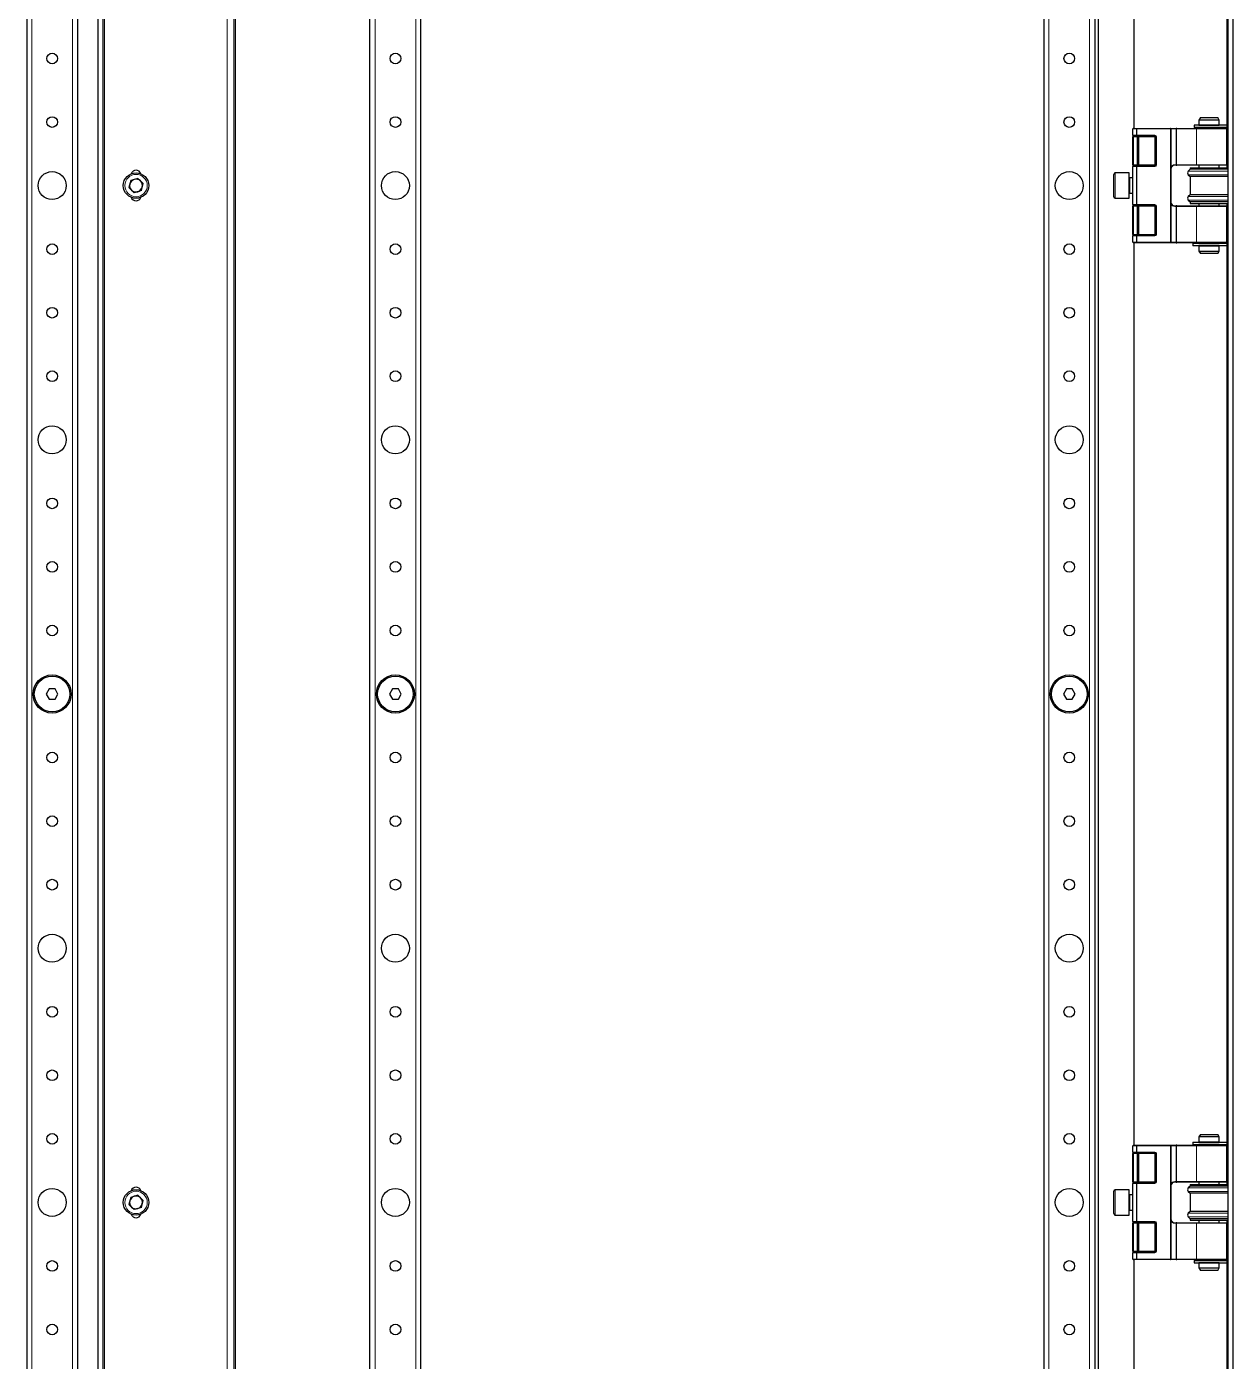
# Model space of a CAD drawing. Header units: millimetres. Extents: x -683 to 2605, y -1229 to 1219.
# Drawn here: x -135 to 340, y -386 to 139 of the extents above; entities that cross this region are included whole.
import ezdxf

# ---------------------------------------------------------------- set-up
doc = ezdxf.new("R2010")
doc.units = ezdxf.units.MM

msp = doc.modelspace()

# ---------------------------------------------------------------- linework, layer by layer
at = {"color": 7, "linetype": 'Continuous', "lineweight": 25}
for p, q in [((337.84, -800.62), (337.84, 554.38)), ((339.84, -800.62), (339.84, 554.38)), ((286.84, -769.12), (286.84, 522.88)), ((-106.66, 518.38), (-106.66, -764.62)), ((-104.66, 518.38), (-104.66, -764.62)), ((-53.16, 508.67), (-53.16, -754.9)), ((-134.66, 494.38), (-134.66, -740.62)), ((-114.66, 494.38), (-114.66, -740.62)), ((0.34, -740.62), (0.34, 494.38)), ((20.34, -740.62), (20.34, 494.38)), ((265.34, 494.38), (265.34, -740.62)), ((285.34, 494.38), (285.34, -740.62)), ((300.84, 99.38), (300.84, 404.38)), ((324.4, 100.58), (324.4, 99.68)), ((324.42, 100.58), (324.4, 100.58)), ((324.42, 100.58), (324.42, 99.68)), ((324.5, 100.58), (324.42, 100.58)), ((337.49, 100.58), (324.5, 100.58)), ((326.92, 103.63), (326.34, 102.63)), ((326.34, 102.63), (326.34, 100.63)), ((334.34, 102.63), (326.34, 102.63)), ((326.34, 100.63), (334.34, 100.63)), ((326.84, 100.63), (326.84, 100.58)), ((326.92, 103.63), (333.76, 103.63)), ((334.34, 102.63), (333.76, 103.63)), ((333.84, 100.58), (333.84, 100.63)), ((334.34, 100.63), (334.34, 102.63)), ((337.49, 99.68), (337.49, 100.58)), ((300.34, 96.68), (300.34, 99.18)), ((300.34, 96.68), (300.34, 96.08)), ((300.34, 84.98), (300.34, 96.08)), ((300.54, 99.38), (301.92, 99.38)), ((301.97, 96.38), (300.64, 96.38)), ((301.84, 99.18), (301.84, 96.68)), ((301.92, 99.38), (315.14, 99.38)), ((309.04, 96.38), (301.97, 96.38)), ((302.34, 84.98), (302.34, 96.08)), ((309.34, 84.98), (309.34, 96.08)), ((315.14, 99.38), (317.36, 99.38)), ((315.34, 99.18), (315.34, 54.58)), ((317.64, 99.38), (317.36, 99.38)), ((317.64, 99.38), (325.53, 99.38)), ((324.42, 99.68), (324.4, 99.68)), ((324.5, 99.68), (324.42, 99.68)), ((337.49, 99.68), (324.5, 99.68)), ((325.53, 99.38), (337.14, 99.38)), ((326.34, 99.63), (326.34, 99.38)), ((326.34, 99.63), (334.34, 99.63)), ((326.84, 99.68), (326.84, 99.63)), ((333.84, 99.63), (333.84, 99.68)), ((334.34, 99.38), (334.34, 99.63)), ((337.34, 85.08), (337.34, 99.18)), ((300.34, 84.98), (300.34, 84.38)), ((300.34, 69.38), (300.34, 84.38)), ((300.64, 84.68), (301.97, 84.68)), ((301.84, 84.38), (301.84, 69.38)), ((301.97, 84.68), (309.04, 84.68)), ((317.36, 84.88), (316.84, 84.88)), ((317.36, 84.88), (317.64, 84.88)), ((325.53, 84.88), (317.64, 84.88)), ((337.14, 84.88), (325.53, 84.88)), ((326.34, 84.88), (326.34, 83.88)), ((334.34, 83.88), (334.34, 84.88)), ((-93.76, 78.88), (-94.44, 76.07)), ((-90.97, 79.7), (-93.76, 78.88)), ((-90.97, 79.7), (-88.88, 77.7)), ((292.84, 76.88), (292.84, 81.28)), ((298.84, 81.88), (293.44, 81.88)), ((298.84, 76.88), (298.84, 81.88)), ((300.34, 79.88), (299.09, 79.88)), ((322.84, 83.28), (322.14, 82.6)), ((322.14, 81.17), (322.84, 80.48)), ((322.84, 83.88), (322.84, 83.28)), ((322.84, 83.88), (337.84, 83.88)), ((337.84, 83.28), (322.84, 83.28)), ((322.84, 80.48), (322.84, 73.28)), ((337.84, 80.48), (322.84, 80.48)), ((-92.34, 74.07), (-94.44, 76.07)), ((-89.56, 74.88), (-92.34, 74.07)), ((-89.56, 74.88), (-88.88, 77.7)), ((292.84, 72.48), (292.84, 76.88)), ((298.84, 71.88), (298.84, 76.88)), ((299.09, 73.88), (300.34, 73.88)), ((293.44, 71.88), (298.84, 71.88)), ((300.34, 69.38), (300.34, 68.78)), ((300.34, 57.68), (300.34, 68.78)), ((301.97, 69.08), (300.64, 69.08)), ((309.04, 69.08), (301.97, 69.08)), ((302.34, 57.68), (302.34, 68.78)), ((309.34, 57.68), (309.34, 68.78)), ((316.84, 68.88), (317.36, 68.88)), ((317.64, 68.88), (317.36, 68.88)), ((317.64, 68.88), (325.53, 68.88)), ((322.84, 73.28), (322.14, 72.6)), ((322.14, 71.17), (322.84, 70.48)), ((337.84, 73.28), (322.84, 73.28)), ((322.84, 70.48), (322.84, 69.88)), ((337.84, 70.48), (322.84, 70.48)), ((322.84, 69.88), (337.84, 69.88)), ((325.53, 68.88), (337.14, 68.88)), ((326.34, 69.88), (326.34, 68.88)), ((334.34, 68.88), (334.34, 69.88)), ((337.34, 54.58), (337.34, 68.68)), ((300.34, 57.68), (300.34, 57.08)), ((300.34, 54.58), (300.34, 57.08)), ((301.92, 54.38), (300.54, 54.38)), ((300.64, 57.38), (301.97, 57.38)), ((300.84, -300.62), (300.84, 54.38)), ((301.84, 57.08), (301.84, 54.58)), ((315.14, 54.38), (301.92, 54.38)), ((301.97, 57.38), (309.04, 57.38)), ((317.36, 54.38), (315.14, 54.38)), ((317.36, 54.38), (317.64, 54.38)), ((325.53, 54.38), (317.64, 54.38)), ((323.97, 54.08), (323.97, 53.18)), ((324.02, 54.08), (323.97, 54.08)), ((324.02, 53.18), (323.97, 53.18)), ((337.49, 54.08), (324.02, 54.08)), ((337.49, 53.18), (324.02, 53.18)), ((337.14, 54.38), (325.53, 54.38)), ((326.34, 54.38), (326.34, 54.13)), ((326.34, 54.13), (334.34, 54.13)), ((326.34, 53.13), (326.34, 51.13)), ((326.34, 53.13), (334.34, 53.13)), ((326.84, 54.13), (326.84, 54.08)), ((326.84, 53.18), (326.84, 53.13)), ((333.84, 54.08), (333.84, 54.13)), ((333.84, 53.13), (333.84, 53.18)), ((334.34, 54.13), (334.34, 54.38)), ((334.34, 51.13), (334.34, 53.13)), ((337.49, 53.18), (337.49, 54.08)), ((326.34, 51.13), (326.92, 50.13)), ((326.34, 51.13), (330.87, 51.13)), ((330.8, 50.13), (326.92, 50.13)), ((333.76, 50.13), (330.8, 50.13)), ((330.87, 51.13), (334.34, 51.13)), ((333.76, 50.13), (334.34, 51.13)), ((-125.81, -121.12), (-126.97, -123.12)), ((-126.97, -123.12), (-125.81, -125.12)), ((-123.5, -121.12), (-125.81, -121.12)), ((-125.81, -125.12), (-123.5, -125.12)), ((-122.35, -123.12), (-123.5, -121.12)), ((-123.5, -125.12), (-122.35, -123.12)), ((9.19, -121.12), (8.03, -123.12)), ((8.03, -123.12), (9.19, -125.12)), ((11.5, -121.12), (9.19, -121.12)), ((9.19, -125.12), (11.5, -125.12)), ((12.65, -123.12), (11.5, -121.12)), ((11.5, -125.12), (12.65, -123.12)), ((274.19, -121.12), (273.03, -123.12)), ((273.03, -123.12), (274.19, -125.12)), ((276.5, -121.12), (274.19, -121.12)), ((274.19, -125.12), (276.5, -125.12)), ((277.65, -123.12), (276.5, -121.12)), ((276.5, -125.12), (277.65, -123.12)), ((326.92, -296.37), (326.34, -297.37)), ((326.34, -297.37), (326.34, -299.37)), ((334.34, -297.37), (326.34, -297.37)), ((326.92, -296.37), (333.76, -296.37)), ((334.34, -297.37), (333.76, -296.37)), ((334.34, -299.37), (334.34, -297.37)), ((300.34, -303.32), (300.34, -300.82)), ((300.34, -303.32), (300.34, -303.92)), ((300.34, -315.02), (300.34, -303.92)), ((300.54, -300.62), (301.92, -300.62)), ((301.97, -303.62), (300.64, -303.62)), ((301.84, -300.82), (301.84, -303.32)), ((301.92, -300.62), (315.14, -300.62)), ((309.04, -303.62), (301.97, -303.62)), ((302.34, -315.02), (302.34, -303.92)), ((309.34, -315.02), (309.34, -303.92)), ((315.14, -300.62), (317.36, -300.62)), ((315.34, -300.82), (315.34, -345.42)), ((317.64, -300.62), (317.36, -300.62)), ((317.64, -300.62), (325.53, -300.62)), ((323.97, -299.42), (323.97, -300.32)), ((323.97, -299.42), (324.02, -299.42)), ((323.97, -300.32), (324.02, -300.32)), ((324.02, -299.42), (337.49, -299.42)), ((324.02, -300.32), (337.49, -300.32)), ((325.53, -300.62), (337.14, -300.62)), ((330.87, -299.37), (326.34, -299.37)), ((326.34, -300.37), (326.34, -300.62)), ((330.87, -300.37), (326.34, -300.37)), ((326.84, -299.37), (326.84, -299.42)), ((326.84, -300.32), (326.84, -300.37)), ((334.34, -299.37), (330.87, -299.37)), ((334.34, -300.37), (330.87, -300.37)), ((333.84, -299.42), (333.84, -299.37)), ((333.84, -300.37), (333.84, -300.32)), ((334.34, -300.62), (334.34, -300.37)), ((337.34, -314.92), (337.34, -300.82)), ((337.49, -300.32), (337.49, -299.42)), ((292.84, -327.52), (292.84, -318.72)), ((298.84, -318.12), (293.44, -318.12)), ((298.84, -328.12), (298.84, -318.12)), ((300.34, -320.12), (299.09, -320.12)), ((300.34, -315.02), (300.34, -315.62)), ((300.34, -330.62), (300.34, -315.62)), ((300.64, -315.32), (301.97, -315.32)), ((301.84, -315.62), (301.84, -330.62)), ((301.97, -315.32), (309.04, -315.32)), ((317.36, -315.12), (316.84, -315.12)), ((317.36, -315.12), (317.64, -315.12)), ((325.53, -315.12), (317.64, -315.12)), ((322.84, -316.72), (322.14, -317.4)), ((322.14, -318.83), (322.84, -319.52)), ((322.84, -316.12), (322.84, -316.72)), ((322.84, -316.12), (337.84, -316.12)), ((337.84, -316.72), (322.84, -316.72)), ((322.84, -319.52), (322.84, -326.72)), ((337.84, -319.52), (322.84, -319.52)), ((337.14, -315.12), (325.53, -315.12)), ((326.34, -315.12), (326.34, -316.12)), ((334.34, -316.12), (334.34, -315.12)), ((-93.76, -321.12), (-94.44, -323.93)), ((-92.34, -325.93), (-94.44, -323.93)), ((-90.97, -320.3), (-93.76, -321.12)), ((-89.56, -325.12), (-92.34, -325.93)), ((-90.97, -320.3), (-88.88, -322.3)), ((-89.56, -325.12), (-88.88, -322.3)), ((293.44, -328.12), (298.84, -328.12)), ((299.09, -326.12), (300.34, -326.12)), ((300.34, -330.62), (300.34, -331.22)), ((322.84, -326.72), (322.14, -327.4)), ((322.14, -328.83), (322.84, -329.52)), ((337.84, -326.72), (322.84, -326.72)), ((322.84, -329.52), (322.84, -330.12)), ((337.84, -329.52), (322.84, -329.52)), ((322.84, -330.12), (337.84, -330.12)), ((326.34, -330.12), (326.34, -331.12)), ((334.34, -331.12), (334.34, -330.12)), ((300.34, -342.32), (300.34, -331.22)), ((301.97, -330.92), (300.64, -330.92)), ((309.04, -330.92), (301.97, -330.92)), ((302.34, -342.32), (302.34, -331.22)), ((309.34, -342.32), (309.34, -331.22)), ((316.84, -331.12), (317.36, -331.12)), ((317.64, -331.12), (317.36, -331.12)), ((317.64, -331.12), (325.53, -331.12)), ((325.53, -331.12), (337.14, -331.12)), ((337.34, -345.42), (337.34, -331.32)), ((300.34, -342.32), (300.34, -342.92)), ((300.34, -345.42), (300.34, -342.92)), ((301.92, -345.62), (300.54, -345.62)), ((300.64, -342.62), (301.97, -342.62)), ((300.84, -650.62), (300.84, -345.62)), ((301.84, -342.92), (301.84, -345.42)), ((315.14, -345.62), (301.92, -345.62)), ((301.97, -342.62), (309.04, -342.62)), ((317.36, -345.62), (315.14, -345.62)), ((317.36, -345.62), (317.64, -345.62)), ((325.53, -345.62), (317.64, -345.62)), ((324.4, -345.92), (324.4, -346.82)), ((324.4, -345.92), (324.42, -345.92)), ((324.42, -345.92), (324.42, -346.82)), ((324.42, -345.92), (324.5, -345.92)), ((324.5, -345.92), (337.49, -345.92)), ((337.14, -345.62), (325.53, -345.62)), ((326.34, -345.62), (326.34, -345.87)), ((330.87, -345.87), (326.34, -345.87)), ((326.84, -345.87), (326.84, -345.92)), ((334.34, -345.87), (330.87, -345.87)), ((333.84, -345.92), (333.84, -345.87)), ((334.34, -345.87), (334.34, -345.62)), ((337.49, -346.82), (337.49, -345.92)), ((324.4, -346.82), (324.42, -346.82)), ((324.42, -346.82), (324.5, -346.82)), ((324.5, -346.82), (337.49, -346.82)), ((326.34, -346.87), (326.34, -348.87)), ((330.87, -346.87), (326.34, -346.87)), ((326.34, -348.87), (326.92, -349.87)), ((326.34, -348.87), (330.87, -348.87)), ((326.84, -346.82), (326.84, -346.87)), ((330.8, -349.87), (326.92, -349.87)), ((333.76, -349.87), (330.8, -349.87)), ((334.34, -346.87), (330.87, -346.87)), ((330.87, -348.87), (334.34, -348.87)), ((333.76, -349.87), (334.34, -348.87)), ((333.84, -346.87), (333.84, -346.82)), ((334.34, -348.87), (334.34, -346.87))]:
    msp.add_line(p, q, dxfattribs=at)
at = {"color": 8, "linetype": 'Continuous', "lineweight": 18}
for p, q in [((-104.06, -764.62), (-104.06, 518.38)), ((-52.56, -755.94), (-52.56, 509.71)), ((-55.76, 504.16), (-55.76, -750.4)), ((-132.66, 494.38), (-132.66, -740.62)), ((-116.66, 494.38), (-116.66, -740.62)), ((2.34, -740.62), (2.34, 494.38)), ((18.34, -740.62), (18.34, 494.38)), ((267.34, 494.38), (267.34, -740.62)), ((283.34, 494.38), (283.34, -740.62)), ((337.24, 403.18), (337.24, 100.58)), ((324.5, 99.68), (324.5, 100.58)), ((301.84, 99.18), (300.34, 99.18)), ((300.34, 96.68), (301.84, 96.68)), ((300.64, 96.08), (300.34, 96.08)), ((300.64, 96.38), (300.64, 96.08)), ((302.04, 96.08), (300.64, 96.08)), ((300.64, 96.08), (300.64, 84.98)), ((315.14, 99.18), (301.84, 99.18)), ((301.84, 96.68), (309.04, 96.68)), ((302.04, 96.38), (302.04, 96.08)), ((302.04, 84.98), (302.04, 96.08)), ((302.34, 96.08), (302.04, 96.08)), ((302.64, 96.08), (302.34, 96.08)), ((302.64, 96.08), (302.64, 96.38)), ((309.04, 96.08), (302.64, 96.08)), ((302.64, 96.08), (302.64, 84.98)), ((309.04, 96.68), (309.04, 96.38)), ((309.04, 96.08), (309.04, 96.38)), ((309.04, 84.98), (309.04, 96.08)), ((309.34, 96.08), (309.04, 96.08)), ((309.64, 96.08), (309.34, 96.08)), ((309.64, 96.08), (309.64, 84.98)), ((315.14, 99.18), (315.14, 99.38)), ((315.14, 54.58), (315.14, 99.18)), ((315.14, 99.18), (315.34, 99.18)), ((317.36, 99.18), (315.34, 99.18)), ((317.36, 99.38), (317.36, 99.18)), ((317.36, 85.08), (317.36, 99.18)), ((317.5, 99.18), (317.36, 99.18)), ((325.39, 99.18), (317.5, 99.18)), ((317.5, 99.18), (317.5, 85.08)), ((337.34, 99.18), (325.39, 99.18)), ((325.39, 85.08), (325.39, 99.18)), ((337.24, 99.68), (337.24, 99.36)), ((300.64, 84.98), (300.34, 84.98)), ((301.84, 84.38), (300.34, 84.38)), ((300.64, 84.98), (302.04, 84.98)), ((300.64, 84.98), (300.64, 84.68)), ((309.04, 84.38), (301.84, 84.38)), ((302.04, 84.98), (302.04, 84.68)), ((302.34, 84.98), (302.04, 84.98)), ((302.64, 84.98), (302.34, 84.98)), ((302.64, 84.68), (302.64, 84.98)), ((302.64, 84.98), (309.04, 84.98)), ((309.04, 84.68), (309.04, 84.98)), ((309.34, 84.98), (309.04, 84.98)), ((309.04, 84.68), (309.04, 84.38)), ((309.64, 84.98), (309.34, 84.98)), ((316.84, 85.08), (317.36, 85.08)), ((316.84, 85.08), (316.84, 84.88)), ((317.5, 85.08), (317.36, 85.08)), ((317.36, 85.08), (317.36, 84.88)), ((317.5, 85.08), (325.39, 85.08)), ((325.39, 85.08), (337.34, 85.08)), ((337.24, 84.91), (337.24, 83.88)), ((293.44, 81.88), (293.44, 76.88)), ((299.09, 79.88), (299.09, 73.88)), ((337.84, 82.6), (322.14, 82.6)), ((337.84, 81.17), (322.14, 81.17)), ((293.44, 76.88), (293.44, 71.88)), ((300.34, 69.38), (301.84, 69.38)), ((300.64, 68.78), (300.34, 68.78)), ((300.64, 68.78), (300.64, 69.08)), ((302.04, 68.78), (300.64, 68.78)), ((300.64, 68.78), (300.64, 57.68)), ((301.84, 69.38), (309.04, 69.38)), ((302.04, 68.78), (302.04, 69.08)), ((302.04, 68.78), (302.34, 68.78)), ((302.04, 57.68), (302.04, 68.78)), ((302.34, 68.78), (302.64, 68.78)), ((302.64, 68.78), (302.64, 69.08)), ((309.04, 68.78), (302.64, 68.78)), ((302.64, 68.78), (302.64, 57.68)), ((309.04, 69.08), (309.04, 69.38)), ((309.04, 68.78), (309.04, 69.08)), ((309.04, 68.78), (309.34, 68.78)), ((309.04, 57.68), (309.04, 68.78)), ((309.34, 68.78), (309.64, 68.78)), ((309.64, 68.78), (309.64, 57.68)), ((316.84, 68.88), (316.84, 68.68)), ((317.36, 68.68), (316.84, 68.68)), ((317.36, 68.88), (317.36, 68.68)), ((317.36, 68.68), (317.5, 68.68)), ((317.36, 54.58), (317.36, 68.68)), ((317.5, 68.68), (317.5, 54.58)), ((325.39, 68.68), (317.5, 68.68)), ((337.84, 72.6), (322.14, 72.6)), ((337.84, 71.17), (322.14, 71.17)), ((325.39, 54.58), (325.39, 68.68)), ((337.34, 68.68), (325.39, 68.68)), ((337.24, 69.88), (337.24, 68.86)), ((300.34, 57.68), (300.64, 57.68)), ((301.84, 57.08), (300.34, 57.08)), ((300.34, 54.58), (301.84, 54.58)), ((300.64, 57.38), (300.64, 57.68)), ((300.64, 57.68), (302.04, 57.68)), ((309.04, 57.08), (301.84, 57.08)), ((301.84, 54.58), (315.14, 54.58)), ((302.04, 57.38), (302.04, 57.68)), ((302.34, 57.68), (302.04, 57.68)), ((302.64, 57.68), (302.34, 57.68)), ((302.64, 57.38), (302.64, 57.68)), ((302.64, 57.68), (309.04, 57.68)), ((309.04, 57.38), (309.04, 57.68)), ((309.34, 57.68), (309.04, 57.68)), ((309.04, 57.08), (309.04, 57.38)), ((309.64, 57.68), (309.34, 57.68)), ((315.14, 54.38), (315.14, 54.58)), ((315.34, 54.58), (315.14, 54.58)), ((315.34, 54.58), (317.36, 54.58)), ((317.36, 54.58), (317.5, 54.58)), ((317.36, 54.58), (317.36, 54.38)), ((317.5, 54.58), (325.39, 54.58)), ((324.02, 53.18), (324.02, 54.08)), ((325.39, 54.58), (337.34, 54.58)), ((337.24, 54.41), (337.24, 54.08)), ((337.24, 53.18), (337.24, -299.42)), ((301.84, -300.82), (300.34, -300.82)), ((300.34, -303.32), (301.84, -303.32)), ((300.64, -303.92), (300.34, -303.92)), ((300.64, -303.62), (300.64, -303.92)), ((302.04, -303.92), (300.64, -303.92)), ((300.64, -303.92), (300.64, -315.02)), ((315.14, -300.82), (301.84, -300.82)), ((301.84, -303.32), (309.04, -303.32)), ((302.04, -303.62), (302.04, -303.92)), ((302.04, -315.02), (302.04, -303.92)), ((302.34, -303.92), (302.04, -303.92)), ((302.64, -303.92), (302.34, -303.92)), ((302.64, -303.92), (302.64, -303.62)), ((309.04, -303.92), (302.64, -303.92)), ((302.64, -303.92), (302.64, -315.02)), ((309.04, -303.32), (309.04, -303.62)), ((309.04, -303.92), (309.04, -303.62)), ((309.34, -303.92), (309.04, -303.92)), ((309.04, -315.02), (309.04, -303.92)), ((309.64, -303.92), (309.34, -303.92)), ((309.64, -303.92), (309.64, -315.02)), ((315.14, -300.82), (315.14, -300.62)), ((315.14, -345.42), (315.14, -300.82)), ((315.14, -300.82), (315.34, -300.82)), ((317.36, -300.82), (315.34, -300.82)), ((317.36, -300.62), (317.36, -300.82)), ((317.36, -314.92), (317.36, -300.82)), ((317.5, -300.82), (317.36, -300.82)), ((325.39, -300.82), (317.5, -300.82)), ((317.5, -300.82), (317.5, -314.92)), ((324.02, -299.42), (324.02, -300.32)), ((337.34, -300.82), (325.39, -300.82)), ((325.39, -314.92), (325.39, -300.82)), ((337.24, -300.32), (337.24, -300.64)), ((316.84, -314.92), (317.36, -314.92)), ((316.84, -314.92), (316.84, -315.12)), ((317.5, -314.92), (317.36, -314.92)), ((317.36, -314.92), (317.36, -315.12)), ((317.5, -314.92), (325.39, -314.92)), ((325.39, -314.92), (337.34, -314.92)), ((293.44, -318.12), (293.44, -328.12)), ((299.09, -320.12), (299.09, -323.12)), ((300.64, -315.02), (300.34, -315.02)), ((301.84, -315.62), (300.34, -315.62)), ((300.64, -315.02), (300.64, -315.32)), ((300.64, -315.02), (302.04, -315.02)), ((309.04, -315.62), (301.84, -315.62)), ((302.04, -315.02), (302.04, -315.32)), ((302.34, -315.02), (302.04, -315.02)), ((302.64, -315.02), (302.34, -315.02)), ((302.64, -315.32), (302.64, -315.02)), ((302.64, -315.02), (309.04, -315.02)), ((309.04, -315.32), (309.04, -315.02)), ((309.34, -315.02), (309.04, -315.02)), ((309.04, -315.32), (309.04, -315.62)), ((309.64, -315.02), (309.34, -315.02)), ((337.84, -317.4), (322.14, -317.4)), ((337.84, -318.83), (322.14, -318.83)), ((337.24, -315.09), (337.24, -316.12)), ((299.09, -323.12), (299.09, -326.12)), ((300.34, -330.62), (301.84, -330.62)), ((301.84, -330.62), (309.04, -330.62)), ((309.04, -330.92), (309.04, -330.62)), ((337.84, -327.4), (322.14, -327.4)), ((337.84, -328.83), (322.14, -328.83)), ((337.24, -330.12), (337.24, -331.14)), ((300.64, -331.22), (300.34, -331.22)), ((300.64, -331.22), (300.64, -330.92)), ((302.04, -331.22), (300.64, -331.22)), ((300.64, -331.22), (300.64, -342.32)), ((302.04, -331.22), (302.04, -330.92)), ((302.04, -342.32), (302.04, -331.22)), ((302.04, -331.22), (302.34, -331.22)), ((302.34, -331.22), (302.64, -331.22)), ((302.64, -331.22), (302.64, -330.92)), ((309.04, -331.22), (302.64, -331.22)), ((302.64, -331.22), (302.64, -342.32)), ((309.04, -331.22), (309.04, -330.92)), ((309.04, -342.32), (309.04, -331.22)), ((309.04, -331.22), (309.34, -331.22)), ((309.34, -331.22), (309.64, -331.22)), ((309.64, -331.22), (309.64, -342.32)), ((316.84, -331.12), (316.84, -331.32)), ((317.36, -331.32), (316.84, -331.32)), ((317.36, -331.12), (317.36, -331.32)), ((317.36, -345.42), (317.36, -331.32)), ((317.36, -331.32), (317.5, -331.32)), ((317.5, -331.32), (317.5, -345.42)), ((325.39, -331.32), (317.5, -331.32)), ((325.39, -345.42), (325.39, -331.32)), ((337.34, -331.32), (325.39, -331.32)), ((300.34, -342.32), (300.64, -342.32)), ((301.84, -342.92), (300.34, -342.92)), ((300.34, -345.42), (301.84, -345.42)), ((300.64, -342.62), (300.64, -342.32)), ((300.64, -342.32), (302.04, -342.32)), ((309.04, -342.92), (301.84, -342.92)), ((301.84, -345.42), (315.14, -345.42)), ((302.04, -342.62), (302.04, -342.32)), ((302.34, -342.32), (302.04, -342.32)), ((302.64, -342.32), (302.34, -342.32)), ((302.64, -342.62), (302.64, -342.32)), ((302.64, -342.32), (309.04, -342.32)), ((309.04, -342.62), (309.04, -342.32)), ((309.34, -342.32), (309.04, -342.32)), ((309.04, -342.92), (309.04, -342.62)), ((309.64, -342.32), (309.34, -342.32)), ((315.14, -345.62), (315.14, -345.42)), ((315.34, -345.42), (315.14, -345.42)), ((315.34, -345.42), (317.36, -345.42)), ((317.36, -345.42), (317.5, -345.42)), ((317.36, -345.42), (317.36, -345.62)), ((317.5, -345.42), (325.39, -345.42)), ((324.5, -345.92), (324.5, -346.82)), ((325.39, -345.42), (337.34, -345.42)), ((337.24, -345.59), (337.24, -345.92)), ((337.24, -346.82), (337.24, -649.42))]:
    msp.add_line(p, q, dxfattribs=at)
at = {"color": 7, "linetype": 'Continuous', "lineweight": 25}
for centre, radius in [((-124.66, 126.88), 2.1), ((10.34, 126.88), 2.1), ((275.34, 126.88), 2.1), ((-124.66, 101.88), 2.1), ((10.34, 101.88), 2.1), ((275.34, 101.88), 2.1), ((-124.66, 76.88), 5.5), ((-91.66, 76.88), 5), ((10.34, 76.88), 5.5), ((275.34, 76.88), 5.5), ((-124.66, 51.88), 2.1), ((10.34, 51.88), 2.1), ((275.34, 51.88), 2.1), ((-124.66, 26.88), 2.1), ((10.34, 26.88), 2.1), ((275.34, 26.88), 2.1), ((-124.66, 1.88), 2.1), ((10.34, 1.88), 2.1), ((275.34, 1.88), 2.1), ((-124.66, -23.12), 5.5), ((10.34, -23.12), 5.5), ((275.34, -23.12), 5.5), ((-124.66, -48.12), 2.1), ((10.34, -48.12), 2.1), ((275.34, -48.12), 2.1), ((-124.66, -73.12), 2.1), ((10.34, -73.12), 2.1), ((275.34, -73.12), 2.1), ((-124.66, -98.12), 2.1), ((10.34, -98.12), 2.1), ((275.34, -98.12), 2.1), ((-124.66, -123.12), 7.5), ((-124.66, -123.12), 7), ((10.34, -123.12), 7.5), ((10.34, -123.12), 7), ((275.34, -123.12), 7.5), ((275.34, -123.12), 7), ((-124.66, -148.12), 2.1), ((10.34, -148.12), 2.1), ((275.34, -148.12), 2.1), ((-124.66, -173.12), 2.1), ((10.34, -173.12), 2.1), ((275.34, -173.12), 2.1), ((-124.66, -198.12), 2.1), ((10.34, -198.12), 2.1), ((275.34, -198.12), 2.1), ((-124.66, -223.12), 5.5), ((10.34, -223.12), 5.5), ((275.34, -223.12), 5.5), ((-124.66, -248.12), 2.1), ((10.34, -248.12), 2.1), ((275.34, -248.12), 2.1), ((-124.66, -273.12), 2.1), ((10.34, -273.12), 2.1), ((275.34, -273.12), 2.1), ((-124.66, -298.12), 2.1), ((10.34, -298.12), 2.1), ((275.34, -298.12), 2.1), ((-124.66, -323.12), 5.5), ((-91.66, -323.12), 5), ((10.34, -323.12), 5.5), ((275.34, -323.12), 5.5), ((-124.66, -348.12), 2.1), ((10.34, -348.12), 2.1), ((275.34, -348.12), 2.1), ((-124.66, -373.12), 2.1), ((10.34, -373.12), 2.1), ((275.34, -373.12), 2.1)]:
    msp.add_circle(centre, radius, dxfattribs=at)
at = {"color": 8, "linetype": 'Continuous', "lineweight": 18}
for centre in [(-91.66, 76.88), (-91.66, -323.12)]:
    msp.add_circle(centre, 4.4, dxfattribs=at)
at = {"color": 7, "linetype": 'Continuous', "lineweight": 25}
for centre, radius, start, end in [((300.54, 99.18), 0.2, 90, 180), ((300.64, 96.68), 0.3, 180, 270), ((302.04, 96.08), 0.3, 0, 90), ((309.04, 96.08), 0.3, 0, 90), ((315.14, 99.18), 0.2, 0, 90), ((337.14, 99.18), 0.2, 0, 90), ((300.64, 84.38), 0.3, 90, 180), ((302.04, 84.98), 0.3, 270, 0), ((309.04, 84.98), 0.3, 270, 0), ((316.84, 83.38), 1.5, 90, 180), ((337.14, 85.08), 0.2, 270, 0), ((-91.66, 76.88), 2.51, 106.3534, 166.3534), ((-91.66, 80.88), 2, 18.21, 161.79), ((-91.66, 76.88), 2.51, 46.3534, 106.3534), ((293.44, 81.28), 0.6, 90, 180), ((299.09, 80.13), 0.25, 180, 270), ((322.84, 81.88), 1, 134.427, 225.573), ((-91.66, 76.88), 2.51, 166.3534, 226.3534), ((-91.66, 76.88), 2.51, 226.3534, 286.3534), ((-91.66, 76.88), 2.51, 286.3534, 346.3534), ((-91.66, 76.88), 2.51, 346.3534, 46.3534), ((299.09, 73.63), 0.25, 90, 180), ((-91.66, 72.88), 2, 198.21, 341.79), ((293.44, 72.48), 0.6, 180, 270), ((300.64, 69.38), 0.3, 180, 270), ((302.04, 68.78), 0.3, 0, 90), ((309.04, 68.78), 0.3, 0, 90), ((316.84, 70.38), 1.5, 180, 270), ((322.84, 71.88), 1, 134.427, 225.573), ((337.14, 68.68), 0.2, 0, 90), ((300.64, 57.08), 0.3, 90, 180), ((300.54, 54.58), 0.2, 180, 270), ((302.04, 57.68), 0.3, 270, 0), ((309.04, 57.68), 0.3, 270, 0), ((315.14, 54.58), 0.2, 270, 0), ((337.14, 54.58), 0.2, 270, 0), ((300.54, -300.82), 0.2, 90, 180), ((300.64, -303.32), 0.3, 180, 270), ((302.04, -303.92), 0.3, 0, 90), ((309.04, -303.92), 0.3, 0, 90), ((315.14, -300.82), 0.2, 0, 90), ((337.14, -300.82), 0.2, 0, 90), ((337.14, -314.92), 0.2, 270, 0), ((-91.66, -319.12), 2, 18.21, 161.79), ((293.44, -318.72), 0.6, 90, 180), ((299.09, -319.87), 0.25, 180, 270), ((300.64, -315.62), 0.3, 90, 180), ((302.04, -315.02), 0.3, 270, 0), ((309.04, -315.02), 0.3, 270, 0), ((316.84, -316.62), 1.5, 90, 180), ((322.84, -318.12), 1, 134.427, 225.573), ((-91.66, -323.12), 2.51, 166.3534, 226.3534), ((-91.66, -323.12), 2.51, 106.3534, 166.3534), ((-91.66, -323.12), 2.51, 226.3534, 286.3534), ((-91.66, -323.12), 2.51, 46.3534, 106.3534), ((-91.66, -323.12), 2.51, 286.3534, 346.3534), ((-91.66, -323.12), 2.51, 346.3534, 46.3534), ((-91.66, -327.12), 2, 198.21, 341.79), ((293.44, -327.52), 0.6, 180, 270), ((299.09, -326.37), 0.25, 90, 180), ((300.64, -330.62), 0.3, 180, 270), ((316.84, -329.62), 1.5, 180, 270), ((322.84, -328.12), 1, 134.427, 225.573), ((302.04, -331.22), 0.3, 0, 90), ((309.04, -331.22), 0.3, 0, 90), ((337.14, -331.32), 0.2, 0, 90), ((300.64, -342.92), 0.3, 90, 180), ((300.54, -345.42), 0.2, 180, 270), ((302.04, -342.32), 0.3, 270, 0), ((309.04, -342.32), 0.3, 270, 0), ((315.14, -345.42), 0.2, 270, 0), ((337.14, -345.42), 0.2, 270, 0)]:
    msp.add_arc(centre, radius, start, end, dxfattribs=at)
at = {"color": 8, "linetype": 'Continuous', "lineweight": 18}
for centre, radius, start, end in [((309.04, 96.08), 0.6, 0, 90), ((317.68, 99.21), 0.179, 101.4218, 188.0495), ((325.57, 99.21), 0.179, 101.4218, 188.0495), ((309.04, 84.98), 0.6, 270, 0), ((316.84, 83.38), 1.7, 90, 151.9275), ((317.68, 85.06), 0.179, 171.9505, 258.5782), ((325.57, 85.06), 0.179, 171.9505, 258.5782), ((309.04, 68.78), 0.6, 0, 90), ((316.84, 70.38), 1.7, 208.0725, 270), ((317.68, 68.71), 0.179, 101.4218, 188.0495), ((325.57, 68.71), 0.179, 101.4218, 188.0495), ((309.04, 57.68), 0.6, 270, 0), ((317.68, 54.56), 0.179, 171.9505, 258.5782), ((325.57, 54.56), 0.179, 171.9505, 258.5782), ((309.04, -303.92), 0.6, 0, 90), ((317.68, -300.79), 0.179, 101.4218, 188.0495), ((325.57, -300.79), 0.179, 101.4218, 188.0495), ((316.84, -316.62), 1.7, 90, 151.9275), ((317.68, -314.94), 0.179, 171.9505, 258.5782), ((325.57, -314.94), 0.179, 171.9505, 258.5782), ((309.04, -315.02), 0.6, 270, 0), ((309.04, -331.22), 0.6, 0, 90), ((316.84, -329.62), 1.7, 208.0725, 270), ((317.68, -331.29), 0.179, 101.4218, 188.0495), ((325.57, -331.29), 0.179, 101.4218, 188.0495), ((309.04, -342.32), 0.6, 270, 0), ((317.68, -345.44), 0.179, 171.9505, 258.5782), ((325.57, -345.44), 0.179, 171.9505, 258.5782)]:
    msp.add_arc(centre, radius, start, end, dxfattribs=at)
at = {"color": 7, "linetype": 'Continuous', "lineweight": 25}
for centre, major_axis, start_param, end_param in [((301.92, 99.18), (0, 0.2), 0, 1.570796), ((301.97, 96.68), (0, 0.3), 1.570796, 3.141593), ((301.97, 84.38), (0, 0.3), 0, 1.570796), ((301.97, 69.38), (0, 0.3), 1.570796, 3.141593), ((301.97, 57.08), (0, 0.3), 0, 1.570796), ((301.92, 54.58), (0, 0.2), 1.570796, 3.141593), ((301.92, -300.82), (0, 0.2), 0, 1.570796), ((301.97, -303.32), (0, 0.3), 1.570796, 3.141593), ((301.97, -315.62), (0, 0.3), 0, 1.570796), ((301.97, -330.62), (0, 0.3), 1.570796, 3.141593), ((301.97, -342.92), (0, 0.3), 0, 1.570796), ((301.92, -345.42), (0, 0.2), 1.570796, 3.141593)]:
    msp.add_ellipse(centre, major_axis=major_axis, ratio=0.414214, start_param=start_param, end_param=end_param, dxfattribs=at)

doc.saveas('drawing.dxf')
